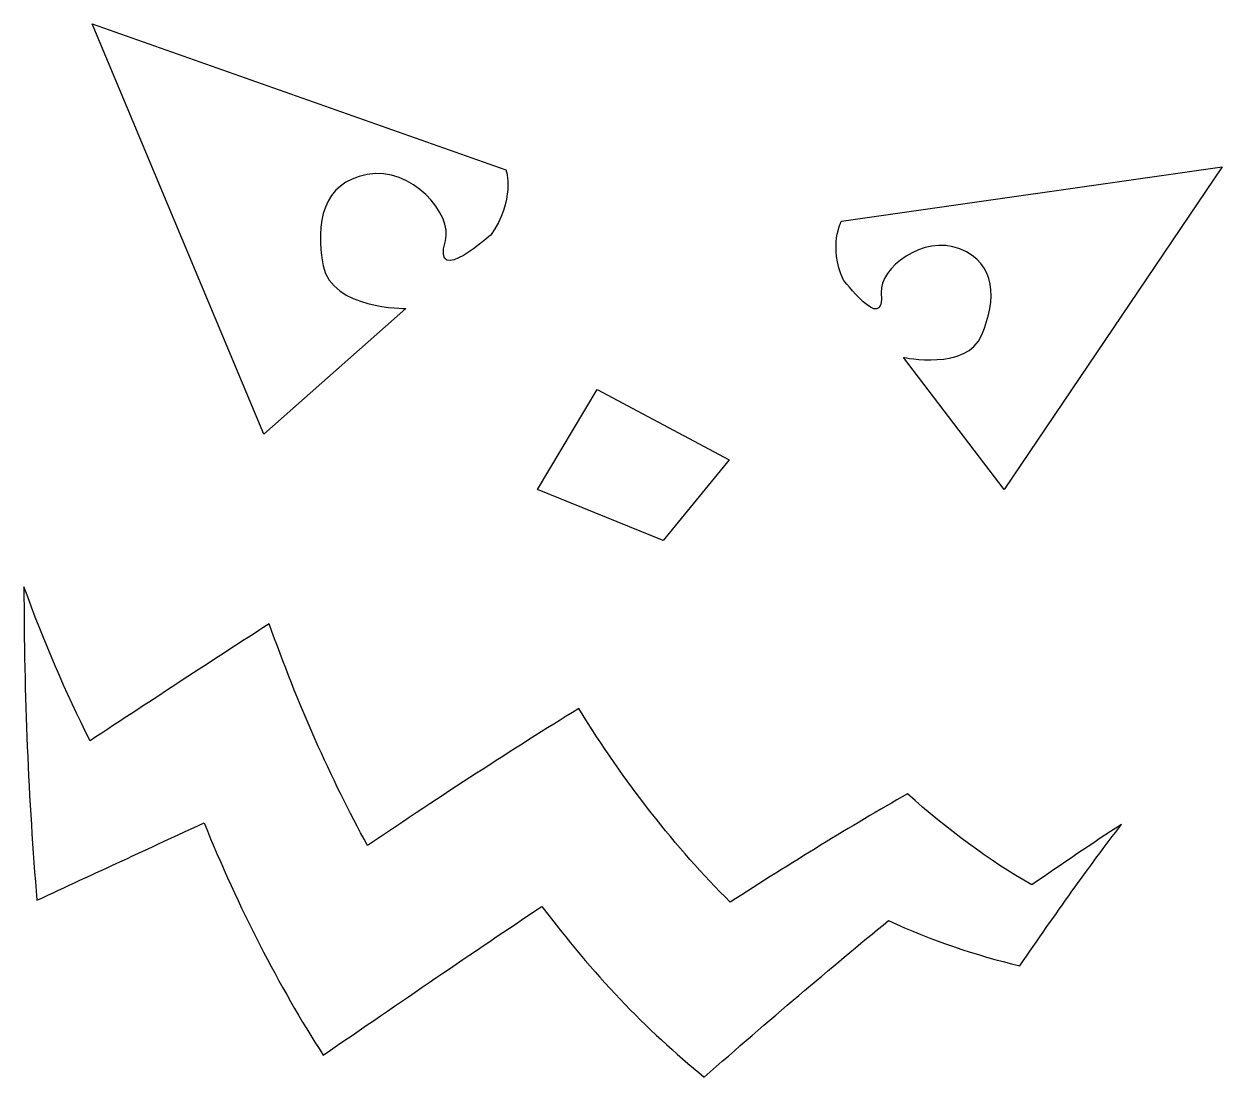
# Model space of a CAD drawing. Header units: centimetres. Extents: x -8.7 to 8.7, y -7.7 to 7.7.
import ezdxf

# ---------------------------------------------------------------- set-up
doc = ezdxf.new("R2010")
doc.units = ezdxf.units.CM
doc.header["$MEASUREMENT"] = 0
doc.layers.add('Camada 1', color=7, linetype='Continuous')

msp = doc.modelspace()

# ---------------------------------------------------------------- linework, layer by layer
at = {"layer": 'Camada 1'}
for points, knots in [([(-3.15582, 3.51996), (-3.15582, 3.51996), (-4.23453, 3.50498), (-4.35634, 4.13922), (-4.35634, 4.13922), (-4.47815, 4.77128), (-4.36452, 5.34485), (-3.71917, 5.46896), (-3.71917, 5.46896), (-3.07335, 5.59263), (-2.46923, 4.88492), (-2.58085, 4.50357), (-2.58085, 4.50357), (-2.78712, 3.7957), (-1.89505, 4.622), (-1.925, 4.58123), (-1.925, 4.58123), (-1.56032, 5.08934), (-1.70129, 5.53767), (-1.70129, 5.53767), (-1.70129, 5.53767), (-1.70129, 5.53767), (-7.71848, 7.65696), (-7.71848, 7.65696), (-7.71848, 7.65696), (-7.71848, 7.65696), (-5.22293, 1.69262), (-5.22293, 1.69262), (-5.22293, 1.69262), (-5.22293, 1.69262), (-3.15582, 3.51996), (-3.15582, 3.51996)], [0, 0, 0, 0, 0.11111111, 0.11111111, 0.11111111, 0.11111111, 0.22222222, 0.22222222, 0.22222222, 0.22222222, 0.33333333, 0.33333333, 0.33333333, 0.33333333, 0.44444444, 0.44444444, 0.44444444, 0.44444444, 0.55555556, 0.55555556, 0.55555556, 0.55555556, 0.66666667, 0.66666667, 0.66666667, 0.66666667, 0.77777778, 0.77777778, 0.77777778, 0.77777778, 1, 1, 1, 1]), ([(5.5417, 0.88469), (5.5417, 0.88469), (8.70757, 5.57935), (8.70757, 5.57935), (8.70757, 5.57935), (8.70757, 5.57935), (3.1763, 4.79073), (3.1763, 4.79073), (3.1763, 4.79073), (3.1763, 4.79073), (2.97839, 4.43008), (3.20443, 3.9311), (3.20443, 3.9311), (3.18575, 3.97124), (3.81011, 3.10867), (3.75421, 3.75171), (3.75421, 3.75171), (3.72378, 4.09845), (4.36405, 4.60301), (4.89761, 4.38563), (4.89761, 4.38563), (5.43056, 4.16841), (5.42995, 3.65644), (5.21688, 3.13479), (5.21688, 3.13479), (5.00381, 2.61062), (4.07933, 2.80856), (4.07933, 2.80856), (4.07933, 2.80856), (4.07933, 2.80856), (5.5417, 0.88469), (5.5417, 0.88469)], [0, 0, 0, 0, 0.11111111, 0.11111111, 0.11111111, 0.11111111, 0.22222222, 0.22222222, 0.22222222, 0.22222222, 0.33333333, 0.33333333, 0.33333333, 0.33333333, 0.44444444, 0.44444444, 0.44444444, 0.44444444, 0.55555556, 0.55555556, 0.55555556, 0.55555556, 0.66666667, 0.66666667, 0.66666667, 0.66666667, 0.77777778, 0.77777778, 0.77777778, 0.77777778, 1, 1, 1, 1]), ([(-0.37449, 2.34151), (-0.37449, 2.34151), (-1.24076, 0.88699), (-1.24076, 0.88699), (-1.24076, 0.88699), (-1.24076, 0.88699), (0.58486, 0.14454), (0.58486, 0.14454), (0.58486, 0.14454), (0.58486, 0.14454), (1.54424, 1.32038), (1.54424, 1.32038), (1.54424, 1.32038), (1.54424, 1.32038), (-0.37449, 2.34151), (-0.37449, 2.34151)], [0, 0, 0, 0, 0.2, 0.2, 0.2, 0.2, 0.4, 0.4, 0.4, 0.4, 0.6, 0.6, 0.6, 0.6, 1, 1, 1, 1]), ([(-8.70757, -0.52927), (-8.42105, -1.31487), (-8.09995, -2.06187), (-7.7475, -2.76831), (-7.7475, -2.76831), (-6.82522, -2.16077), (-5.95966, -1.59165), (-5.14204, -1.06667), (-5.14204, -1.06667), (-4.72903, -2.23317), (-4.24979, -3.30883), (-3.71416, -4.28887), (-3.71416, -4.28887), (-2.62125, -3.55457), (-1.60371, -2.88825), (-0.64298, -2.29931), (-0.64298, -2.29931), (0.0265, -3.38159), (0.76579, -4.32165), (1.55748, -5.11321), (1.55748, -5.11321), (2.45339, -4.53795), (3.30889, -4.01117), (4.13566, -3.53717), (4.13566, -3.53717), (4.71719, -4.06266), (5.32139, -4.50525), (5.94131, -4.86321), (5.94131, -4.86321), (6.38367, -4.55547), (6.81748, -4.26197), (7.24457, -3.98323), (7.24457, -3.98323), (6.77671, -4.59492), (6.28815, -5.28098), (5.77015, -6.03912), (5.77015, -6.03912), (5.12181, -5.88775), (4.48295, -5.66796), (3.85936, -5.3811), (3.85936, -5.3811), (3.01309, -6.07267), (2.12446, -6.83319), (1.17953, -7.65702), (1.17953, -7.65702), (0.33969, -6.97474), (-0.45189, -6.14524), (-1.17796, -5.1747), (-1.17796, -5.1747), (-2.17613, -5.84052), (-3.23144, -6.56448), (-4.35815, -7.33852), (-4.35815, -7.33852), (-5.00553, -6.32866), (-5.58695, -5.20071), (-6.08921, -3.96117), (-6.08921, -3.96117), (-6.86801, -4.32018), (-7.67663, -4.69618), (-8.51925, -5.08605), (-8.51925, -5.08605), (-8.64203, -3.63233), (-8.70646, -2.11241), (-8.70757, -0.52927), (-8.70757, -0.52927), (-8.70757, -0.52927), (-8.70757, -0.52927), (-8.70757, -0.52927)], [0, 0, 0, 0, 0.05555556, 0.05555556, 0.05555556, 0.05555556, 0.11111111, 0.11111111, 0.11111111, 0.11111111, 0.16666667, 0.16666667, 0.16666667, 0.16666667, 0.22222222, 0.22222222, 0.22222222, 0.22222222, 0.27777778, 0.27777778, 0.27777778, 0.27777778, 0.33333333, 0.33333333, 0.33333333, 0.33333333, 0.38888889, 0.38888889, 0.38888889, 0.38888889, 0.44444444, 0.44444444, 0.44444444, 0.44444444, 0.5, 0.5, 0.5, 0.5, 0.55555556, 0.55555556, 0.55555556, 0.55555556, 0.61111111, 0.61111111, 0.61111111, 0.61111111, 0.66666667, 0.66666667, 0.66666667, 0.66666667, 0.72222222, 0.72222222, 0.72222222, 0.72222222, 0.77777778, 0.77777778, 0.77777778, 0.77777778, 0.83333333, 0.83333333, 0.83333333, 0.83333333, 0.88888889, 0.88888889, 0.88888889, 0.88888889, 1, 1, 1, 1])]:
    msp.add_open_spline(points, degree=3, knots=knots, dxfattribs=at)

doc.saveas('drawing.dxf')
